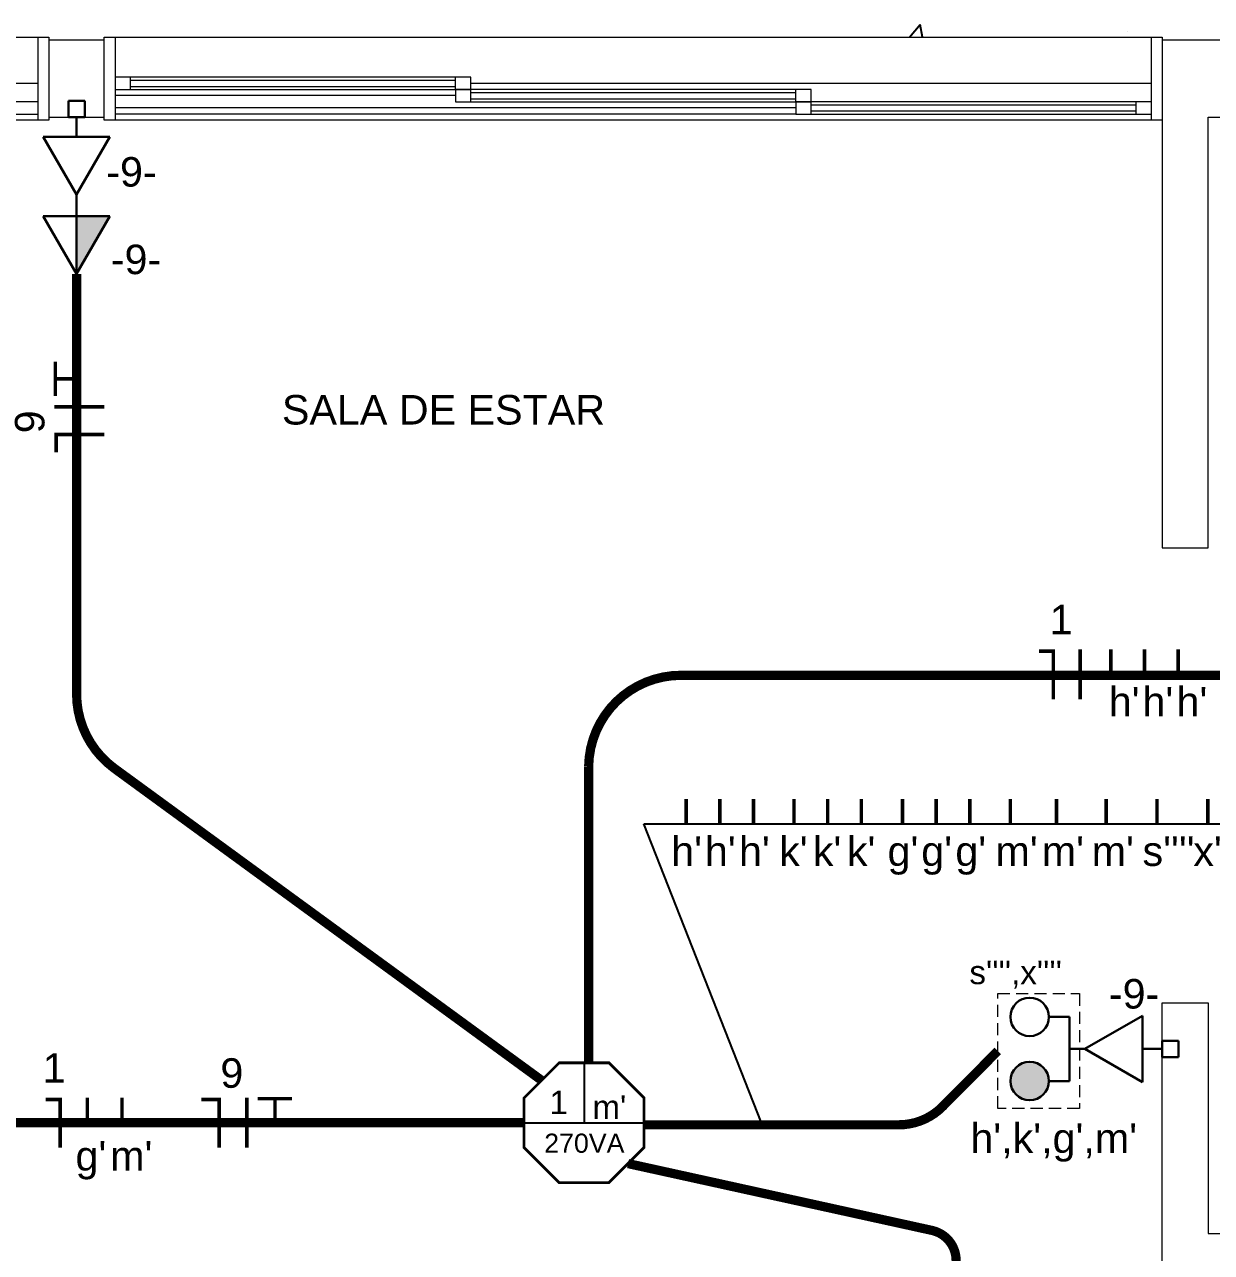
# Model space of a CAD drawing. Header units: millimetres. Extents: x 6597 to 20911, y -10306 to -132.
# Drawn here: x 13972.9 to 14358.9, y -5332.6 to -4933.3 of the extents above; entities that cross this region are included whole.
import ezdxf

# ---------------------------------------------------------------- set-up
doc = ezdxf.new("R2010")
doc.units = ezdxf.units.MM
doc.header["$LTSCALE"] = 25
doc.header["$MEASUREMENT"] = 0
doc.linetypes.add('DASHDOT2', pattern=[12.7, 6.35, -3.175, 0, -3.175])
doc.linetypes.add('HIDDEN', pattern=[9.525, 6.35, -3.175])
for name, color, linetype in [('CIRCUITOS', 7, 'Continuous'), ('Iluminação1', 1, 'Continuous'), ('MAAI - VEGETAÇÃO', 106, 'Continuous')]:
    doc.layers.add(name, color=color, linetype=linetype)
for name, color, linetype, lineweight in [('EL-Condutos', 5, 'Continuous', 30), ('MAAI - ALVENARIA', 7, 'Continuous', 0), ('P-SIMBOL', 1, 'Continuous', 30), ('TEXTO', 7, 'Continuous', 30), ('TOMADAS', 1, 'Continuous', 20)]:
    doc.layers.add(name, color=color, linetype=linetype, lineweight=lineweight)
doc.styles.add('Arial', font='arial.ttf')

msp = doc.modelspace()

# ---------------------------------------------------------------- hatches: boundary and pattern name
at = {"layer": 'P-SIMBOL', "linetype": 'Continuous'}
msp.add_hatch(color=256, dxfattribs=at).paths.add_polyline_path([(13989.85, -4995.62), (13989.85, -5014.37), (14000.68, -4995.62)])
at = {"layer": 'TOMADAS'}
h = msp.add_hatch(color=1, dxfattribs=at)
h.dxf.hatch_style = 1
h.paths.add_polyline_path([(14299.78, -5270.57, 1), (14299.78, -5283.07, 1)])

# ---------------------------------------------------------------- linework, layer by layer
at = {"layer": 'CIRCUITOS'}
for p, q in [((14212.56, -5290.4), (14174.31, -5193.23)), ((14174.31, -5193.23), (14399.07, -5193.23))]:
    msp.add_line(p, q, dxfattribs=at)
for points, const_width in [([(13982.92, -5054.1), (13982.92, -5042.86)], 1.11), ([(13982.92, -5048.48), (13990.76, -5048.48)], 1.11), ([(13982.63, -5057.6), (13998.89, -5057.6)], 1.16), ([(13982.63, -5066.61), (13998.89, -5066.61)], 1.16), ([(13983.2, -5072.35), (13983.2, -5066.44)], 1.16), ([(14302.83, -5137.05), (14307.66, -5137.05)], 1.16), ([(14307.49, -5136.48), (14307.49, -5152.74)], 1.16), ([(14307.49, -5136.48), (14307.49, -5152.74)], 1.16), ([(14316.2, -5136.48), (14316.2, -5152.74)], 1.16), ([(14326.17, -5136.48), (14326.17, -5144.61)], 1.16), ([(14337.13, -5136.48), (14337.13, -5144.61)], 1.16), ([(14348.09, -5136.48), (14348.09, -5144.61)], 1.16), ([(14188.04, -5185.1), (14188.04, -5193.23)], 1.16), ([(14199, -5185.1), (14199, -5193.23)], 1.16), ([(14209.96, -5185.1), (14209.96, -5193.23)], 1.16), ([(14223.13, -5185.1), (14223.13, -5193.23)], 1.16), ([(14234.09, -5185.1), (14234.09, -5193.23)], 1.16), ([(14245.05, -5185.1), (14245.05, -5193.23)], 1.16), ([(14258.4, -5185.1), (14258.4, -5193.23)], 1.16), ([(14269.36, -5185.1), (14269.36, -5193.23)], 1.16), ([(14280.32, -5185.1), (14280.32, -5193.23)], 1.16), ([(14293.49, -5185.1), (14293.49, -5193.23)], 1.16), ([(14308.54, -5185.1), (14308.54, -5193.23)], 1.16), ([(14324.66, -5185.1), (14324.66, -5193.23)], 1.16), ([(14341.18, -5185.1), (14341.18, -5193.23)], 1.16), ([(14357.7, -5185.1), (14357.7, -5193.23)], 1.16), ([(13979.84, -5282.84), (13984.66, -5282.84)], 1.16), ([(13984.5, -5282.27), (13984.5, -5298.53)], 1.16), ([(13984.5, -5282.27), (13984.5, -5298.53)], 1.16), ([(13993.35, -5282.27), (13993.35, -5290.4)], 1.16), ([(14004.62, -5282.27), (14004.62, -5290.4)], 1.16), ([(14030.45, -5282.84), (14036.36, -5282.84)], 1.16), ([(14036.2, -5282.26), (14036.2, -5298.52)], 1.16), ([(14045.2, -5282.26), (14045.2, -5298.52)], 1.16), ([(14048.7, -5282.55), (14059.95, -5282.55)], 1.11), ([(14054.33, -5282.55), (14054.33, -5290.39)], 1.11)]:
    msp.add_lwpolyline(points, dxfattribs=dict(at, const_width=const_width))
at = {"layer": 'EL-Condutos', "const_width": 3}
for points in [[(13989.85, -5014.37), (13989.85, -5150.96, 0.238421), (14002.07, -5175.12), (14141.07, -5276.61)], [(14464.11, -5144.9), (14186.37, -5144.9, 0.40983), (14156.37, -5174.45), (14156.37, -5270.9)], [(14174.74, -5291.06), (14257.25, -5291.06, 0.199879), (14271.45, -5285.14), (14289.4, -5267.06)], [(14275.86, -5500.96), (14275.86, -5335.17, 0.35214), (14268, -5325.4), (14169.17, -5303.67)]]:
    msp.add_lwpolyline(points, format="xyb", dxfattribs=at)
msp.add_lwpolyline([(13812.36, -5290.4), (14135.36, -5290.4)], dxfattribs=at)
at = {"layer": 'Iluminação1'}
for p, q in [((14154.86, -5270.9), (14154.86, -5290.4)), ((14135.36, -5290.4), (14174.36, -5290.4))]:
    msp.add_line(p, q, dxfattribs=at)
at = {"layer": 'Iluminação1', "const_width": 0.91}
msp.add_lwpolyline([(14146.78, -5270.9), (14135.36, -5282.32), (14135.36, -5298.48), (14146.78, -5309.9), (14162.93, -5309.9), (14174.36, -5298.48), (14174.36, -5282.32), (14162.93, -5270.9)], close=True, dxfattribs=at)
at = {"layer": 'MAAI - ALVENARIA'}
for p, q in [((13998.86, -4938.4), (13980.86, -4938.4)), ((13980.86, -4938.4), (13980.86, -4963.4)), ((13998.86, -4963.4), (13998.86, -4938.4)), ((14634.36, -4938.4), (14342.86, -4938.4)), ((14342.86, -4938.4), (14342.86, -4963.4)), ((13980.86, -4963.4), (13998.86, -4963.4)), ((14342.86, -4963.4), (14342.86, -4963.4)), ((14342.86, -4963.4), (14342.86, -4963.4)), ((14342.86, -4963.4), (14342.86, -4963.4)), ((14342.86, -4963.4), (14342.86, -5103.4)), ((14357.86, -4963.4), (14357.86, -4963.4)), ((14357.86, -4963.4), (14609.36, -4963.4)), ((14357.86, -5103.4), (14357.86, -4963.4)), ((14342.86, -5103.4), (14357.86, -5103.4)), ((14342.86, -5617.4), (14342.86, -5251.4)), ((14342.86, -5251.4), (14357.86, -5251.4)), ((14357.86, -5251.4), (14357.86, -5303.9)), ((14357.86, -5303.9), (14357.86, -5326.4)), ((14357.86, -5326.4), (14609.36, -5326.4))]:
    msp.add_line(p, q, dxfattribs=at)
for points in [[(13636.86, -4937.4), (13980.86, -4937.4), (13980.86, -4964.4), (13636.86, -4964.4)], [(13998.86, -4937.4), (14342.86, -4937.4), (14342.86, -4964.4), (13998.86, -4964.4)]]:
    msp.add_lwpolyline(points, close=True, dxfattribs=at)
for points in [[(13980.86, -4937.4), (13980.86, -4964.4), (13980.86, -4964.4), (13977.36, -4964.4), (13977.36, -4937.4), (13980.86, -4937.4)], [(14002.36, -4937.4), (14002.36, -4964.4), (14000.86, -4964.4), (13998.86, -4964.4), (13998.86, -4937.4), (14000.86, -4937.4)], [(14342.86, -4937.4), (14342.86, -4964.4), (14342.86, -4964.4), (14339.36, -4964.4), (14339.36, -4937.4), (14342.86, -4937.4)], [(14002.36, -4954.4), (14118.02, -4954.4), (14118.02, -4954.4), (14118.02, -4950.4), (14002.36, -4950.4), (14002.36, -4954.4)], [(14007.36, -4954.4), (14007.36, -4950.4)], [(14113.02, -4954.4), (14113.02, -4950.4)], [(13756.02, -4952.4), (13977.36, -4952.4)], [(14007.36, -4951.4), (14113.02, -4951.4)], [(14007.36, -4953.4), (14113.02, -4953.4)], [(14113.02, -4958.4), (14228.69, -4958.4), (14228.69, -4958.4), (14228.69, -4954.4), (14113.02, -4954.4), (14113.02, -4958.4)], [(14118.02, -4952.4), (14339.36, -4952.4)], [(14118.02, -4958.4), (14118.02, -4954.4)], [(14223.69, -4958.4), (14223.69, -4954.4)], [(13861.69, -4962.4), (13977.36, -4962.4), (13977.36, -4962.4), (13977.36, -4958.4), (13861.69, -4958.4), (13861.69, -4962.4)], [(14113.02, -4956.4), (14002.36, -4956.4)], [(14118.02, -4955.4), (14223.69, -4955.4)], [(14118.02, -4957.4), (14223.69, -4957.4)], [(14223.69, -4962.4), (14339.36, -4962.4), (14339.36, -4962.4), (14339.36, -4958.4), (14223.69, -4958.4), (14223.69, -4962.4)], [(14228.69, -4962.4), (14228.69, -4958.4)], [(14334.36, -4962.4), (14334.36, -4958.4)], [(14223.69, -4960.4), (14002.36, -4960.4)], [(14223.69, -4962.4), (14002.36, -4962.4)], [(14228.69, -4959.4), (14334.36, -4959.4)], [(14228.69, -4961.4), (14334.36, -4961.4)]]:
    msp.add_lwpolyline(points, dxfattribs=at)
at = {"layer": 'MAAI - VEGETAÇÃO', "linetype": 'Continuous', "transparency": 33554559}
for p, q in [((14260.71, -4937.4), (14264.16, -4933.29)), ((14264.92, -4937.4), (14264.16, -4933.29)), ((14331.47, -4935.69), (14331.47, -4935.69))]:
    msp.add_line(p, q, dxfattribs=at)
at = {"layer": 'P-SIMBOL'}
for p, q in [((13992.51, -4958.09), (13987.2, -4958.09)), ((13987.2, -4958.09), (13987.2, -4963.4)), ((13992.51, -4963.4), (13992.51, -4958.09)), ((13987.2, -4963.4), (13992.51, -4963.4)), ((13989.85, -4969.8), (13989.85, -4963.4)), ((13979.03, -4969.8), (13989.85, -4988.55)), ((14000.68, -4969.8), (13979.03, -4969.8)), ((13989.85, -4988.55), (14000.68, -4969.8)), ((13989.85, -4995.62), (13989.85, -4988.55)), ((13979.03, -4995.62), (13989.85, -5014.37)), ((14000.68, -4995.62), (13979.03, -4995.62)), ((13989.85, -5014.37), (13989.85, -4995.62)), ((13989.85, -5014.37), (14000.68, -4995.62)), ((14306.03, -5255.98), (14312.73, -5255.98)), ((14312.73, -5276.82), (14312.73, -5255.98)), ((14317.71, -5266.4), (14336.46, -5255.58)), ((14336.46, -5255.58), (14336.46, -5277.23)), ((14342.86, -5269.05), (14342.86, -5263.75)), ((14342.86, -5263.75), (14348.16, -5263.75)), ((14348.16, -5263.75), (14348.16, -5269.05)), ((14312.73, -5266.4), (14317.71, -5266.4)), ((14336.46, -5277.23), (14317.71, -5266.4)), ((14336.46, -5266.4), (14342.86, -5266.4)), ((14348.16, -5269.05), (14342.86, -5269.05)), ((14306.03, -5276.82), (14312.73, -5276.82))]:
    msp.add_line(p, q, dxfattribs=at)
for centre in [(14299.78, -5255.98), (14299.78, -5255.98), (14299.78, -5276.82)]:
    msp.add_circle(centre, 6.25, dxfattribs=at)
at = {"layer": 'TOMADAS', "linetype": 'HIDDEN', "ltscale": 0.025}
msp.add_lwpolyline([(14289.4, -5285.76), (14289.4, -5248.36), (14315.95, -5248.36), (14315.95, -5285.76)], close=True, dxfattribs=at)

# ---------------------------------------------------------------- texts
at = {"layer": 'CIRCUITOS', "linetype": 'DASHDOT2', "style": 'Arial'}
for s, height, p in [('-9-', 9.6, (13999.5, -4985.99)), ('-9-', 9.6, (14000.98, -5014.45)), ('1', 9.6, (14306.29, -5131.58)), ("h'", 9.6, (14325.5, -5158.27)), ("h'", 9.6, (14336.46, -5158.27)), ("h'", 9.6, (14347.54, -5158.27)), ("h'", 9.6, (14183.21, -5206.89)), ("h'", 9.6, (14194.17, -5206.89)), ("h'", 9.6, (14205.25, -5206.89)), ("k'", 9.6, (14218.3, -5206.89)), ("k'", 9.6, (14229.26, -5206.89)), ("k'", 9.6, (14240.34, -5206.89)), ("g'", 9.6, (14253.57, -5206.89)), ("g'", 9.6, (14264.53, -5206.89)), ("g'", 9.6, (14275.61, -5206.89)), ("m'", 9.6, (14288.66, -5206.89)), ("m'", 9.6, (14303.71, -5206.89)), ("m'", 9.6, (14319.95, -5206.89)), ("s''''", 9.6, (14336.47, -5206.89)), ("x''''", 9.6, (14352.99, -5206.89)), ("s'''',x''''", 7.68, (14280.19, -5245.33)), ('-9-', 9.6, (14325.55, -5253.26)), ('1', 9.6, (13978.82, -5277.37)), ('9', 9.6, (14036.61, -5279.02)), ('1', 7.68, (14143.62, -5287.6)), ("m'", 7.68, (14157.62, -5289.13)), ("h',k',g',m'", 9.6, (14280.5, -5300.2)), ('270VA', 6.221, (14141.92, -5300.15)), ("g'", 9.6, (13989.5, -5305.98)), ("m'", 9.6, (14000.77, -5305.98))]:
    msp.add_text(s, height=height, dxfattribs=at).set_placement(p)
msp.add_text('9', height=9.6, rotation=90, dxfattribs=at).set_placement((13979.39, -5066.2))
at = {"layer": 'TEXTO', "linetype": 'DASHDOT2', "style": 'Arial'}
msp.add_text('SALA DE ESTAR', height=9.6, dxfattribs=at).set_placement((14056.62, -5063.35))

doc.saveas('drawing.dxf')
